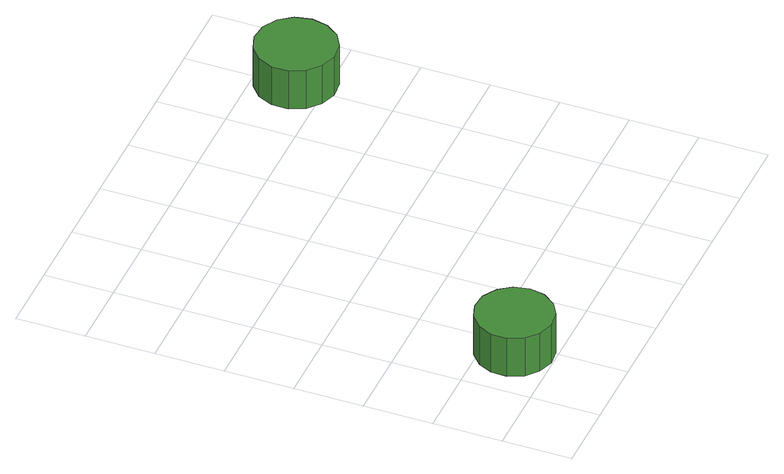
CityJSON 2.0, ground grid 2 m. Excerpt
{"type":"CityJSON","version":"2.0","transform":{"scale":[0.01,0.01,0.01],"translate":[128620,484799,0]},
"CityObjects":{
"tree1":{"type":"SolitaryVegetationObject","attributes":{"function":"something"},"geometry":[{"type":"MultiSurface","lod":"1","boundaries":[[[0,1,2,3,4,5,6,7,8,9,10,11,12,13,14]],[[15,16,17,18,19,20,21,22,23,24,25,26,27,28,29]],[[0,29,28,1]],[[1,28,27,2]],[[2,27,26,3]],[[3,26,25,4]],[[4,25,24,5]],[[5,24,23,6]],[[6,23,22,7]],[[7,22,21,8]],[[8,21,20,9]],[[9,20,19,10]],[[10,19,18,11]],[[11,18,17,12]],[[12,17,16,13]],[[13,16,15,14]],[[14,15,29,0]]]}]},
"tree2":{"type":"SolitaryVegetationObject","attributes":{"function":"something"},"geometry":[{"type":"MultiSurface","lod":"1","boundaries":[[[30,31,32,33,34,35,36,37,38,39,40,41,42,43,44]],[[45,46,47,48,49,50,51,52,53,54,55,56,57,58,59]],[[30,59,58,31]],[[31,58,57,32]],[[32,57,56,33]],[[33,56,55,34]],[[34,55,54,35]],[[35,54,53,36]],[[36,53,52,37]],[[37,52,51,38]],[[38,51,50,39]],[[39,50,49,40]],[[40,49,48,41]],[[41,48,47,42]],[[42,47,46,43]],[[43,46,45,44]],[[44,45,59,30]]]}]}
},
"vertices":[
[273,112,170],[264,157,170],[236,194,170],[196,218,170],[150,222,170],[106,208,170],[72,177,170],[53,135,170],[53,89,170],[72,46,170],[106,16,170],[150,1,170],[196,6,170],[236,29,170],[264,67,170],[264,67,41],[236,29,41],[196,6,41],[150,1,41],[106,16,41],[72,46,41],[53,89,41],[53,135,41],[72,177,41],[106,208,41],[150,222,41],[196,218,41],[236,194,41],[264,157,41],[273,112,41],
[1135,1086,161],[1125,1134,161],[1097,1173,161],[1055,1197,161],[1007,1202,161],[961,1187,161],[925,1155,161],[905,1111,161],[905,1062,161],[925,1018,161],[961,986,161],[1007,971,161],[1055,976,161],[1097,1000,161],[1125,1039,161],[1125,1039,32],[1097,1000,32],[1055,976,32],[1007,971,32],[961,986,32],[925,1018,32],[905,1062,32],[905,1111,32],[925,1155,32],[961,1187,32],[1007,1202,32],[1055,1197,32],[1097,1173,32],[1125,1134,32],[1135,1086,32]
]}
